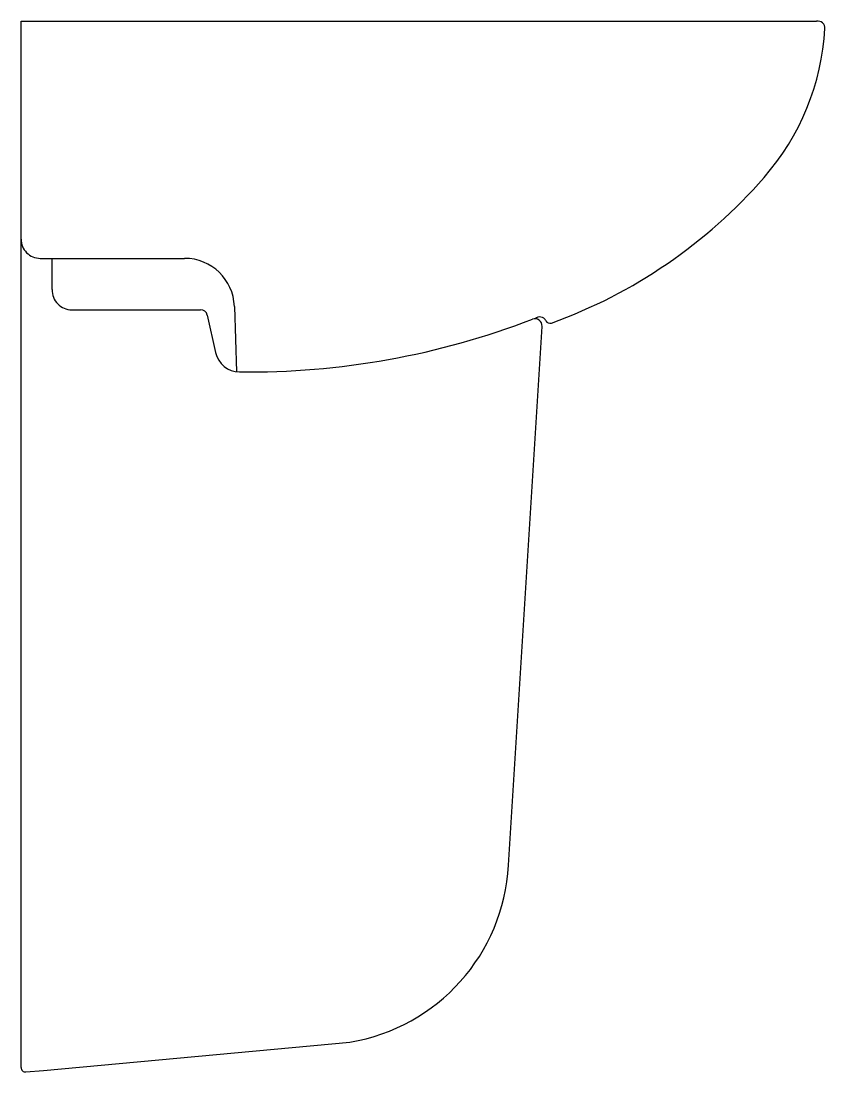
# Model space of a CAD drawing. Extents: x -989.727 to -989.359, y 816.666 to 817.148.
import ezdxf

# ---------------------------------------------------------------- set-up
doc = ezdxf.new("R2010")
doc.units = 0
doc.header["$LTSCALE"] = 0.290285
doc.header["$MEASUREMENT"] = 0
doc.linetypes.add('CONTINU', pattern=[0])
doc.layers.get('0').update_dxf_attribs({"linetype": 'CONTINUOUS'})

msp = doc.modelspace()

# ---------------------------------------------------------------- linework, layer by layer
at = {"linetype": 'CONTINU'}
for p, q in [((-989.72721, 816.66804), (-989.72721, 817.14794)), ((-989.72496, 816.66598), (-989.71693, 816.66666))]:
    msp.add_line(p, q, dxfattribs=at)
for points in [[(-989.72721, 817.14794), (-989.36237, 817.14786)], [(-989.7184, 817.0391), (-989.65218, 817.0391)], [(-989.71297, 817.02474), (-989.71297, 817.0391)], [(-989.62938, 817.01709), (-989.62834, 816.9871)], [(-989.70395, 817.0155), (-989.64485, 817.0155)], [(-989.64181, 817.01307), (-989.63803, 816.99595)], [(-989.5037, 816.76079), (-989.48829, 817.00791)], [(-989.71693, 816.66666), (-989.57638, 816.67969)]]:
    msp.add_lwpolyline(points, dxfattribs=at)
for points in [[(-989.35855, 817.14444, 0.478905), (-989.36237, 817.14786)], [(-989.3865, 817.07615, 0.166249), (-989.35855, 817.14444)], [(-989.48394, 817.00943, 0.126924), (-989.3865, 817.07615)], [(-989.72721, 817.04792, 0.414229), (-989.7184, 817.0391)], [(-989.62938, 817.01709, 0.404019), (-989.65218, 817.0391)], [(-989.71297, 817.02474, 0.414397), (-989.70395, 817.0155)], [(-989.64181, 817.01307, 0.351073), (-989.64485, 817.0155)], [(-989.48829, 817.00791, 0.54635), (-989.49273, 817.01116)], [(-989.48653, 817.01048, 0.51029), (-989.49148, 817.01138)], [(-989.62702, 816.98701, 0.094881), (-989.49273, 817.01116)], [(-989.48653, 817.01048, 0.386964), (-989.48394, 817.00943)], [(-989.63803, 816.99595, 0.348673), (-989.62702, 816.98701)], [(-989.57638, 816.67969, 0.352114), (-989.5037, 816.76079)]]:
    msp.add_lwpolyline(points, format="xyb", dxfattribs=at)
msp.add_arc((-989.72514, 816.66804), 0.00207, 180.0004, 274.8675, dxfattribs=at)

doc.saveas('drawing.dxf')
